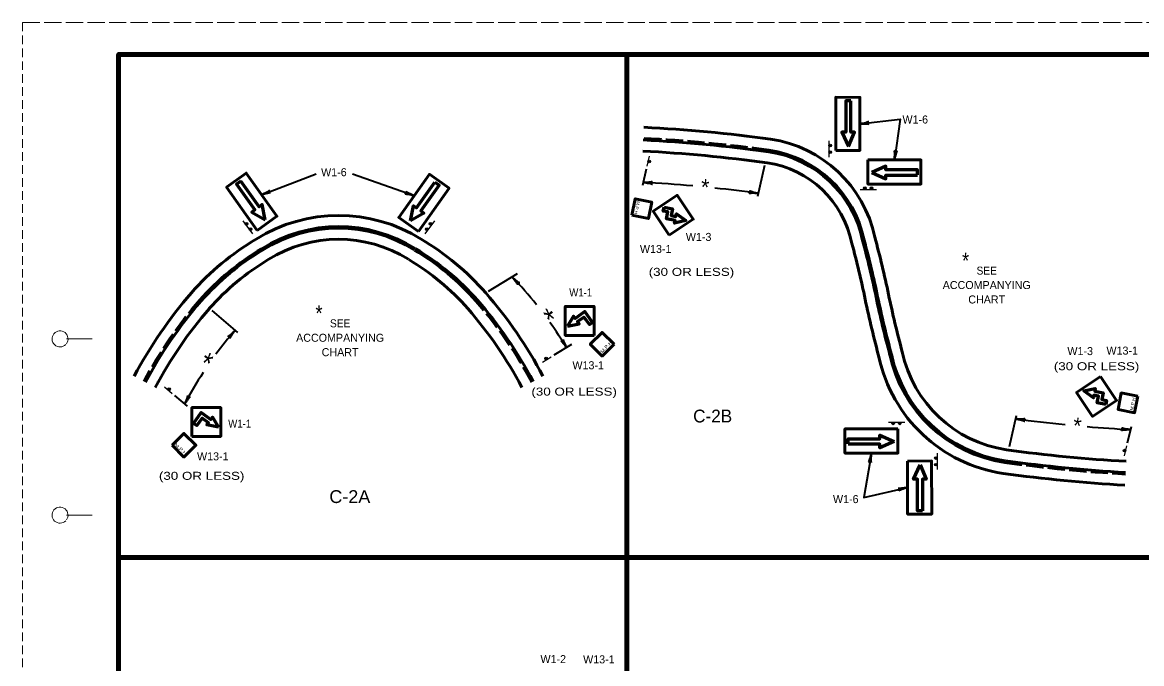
# Model space of a CAD drawing. Extents: x 464 to 1144, y -279 to 161.
# Drawn here: x 463.5 to 813.1, y -39.4 to 160.7 of the extents above; entities that cross this region are included whole.
import ezdxf
from ezdxf.enums import TextEntityAlignment as Align

# ---------------------------------------------------------------- set-up
doc = ezdxf.new("R2010")
doc.units = 0
doc.header["$LTSCALE"] = 0.9
doc.linetypes.add('LONG_DASHED', pattern=[7.5, 6, -1.5])
doc.linetypes.add('MEDIUM_DASHED', pattern=[4.5, 3, -1.5])
for name, color, linetype, lineweight in [('1', 7, 'Continuous', 53), ('4', 7, 'Continuous', 25), ('61', 7, 'Continuous', 35)]:
    doc.layers.add(name, color=color, linetype=linetype, lineweight=lineweight)

msp = doc.modelspace()

# ---------------------------------------------------------------- hatches: boundary and pattern name
at = {"layer": '4'}
for points in [[(715.8626, 122.6745, 1), (715.8645, 121.8545, 1)], [(715.8647, 120.6178, 1), (715.8666, 119.7978, 1)], [(659.2521, 116.9087, 1), (659.4393, 117.7071, 1)], [(726.2752, 108.9411, 1), (727.0952, 108.943, 1)], [(728.332, 108.9432, 1), (729.152, 108.9451, 1)], [(533.3359, 98.1674, 1), (533.8191, 97.5049, 1)], [(591.2676, 98.1674, 1), (590.7844, 97.5049, 1)], [(534.5457, 96.504, 1), (535.0288, 95.8415, 1)], [(590.0578, 96.504, 1), (589.5747, 95.8415, 1)], [(627.4637, 56.0541, 1), (626.761, 55.6315, 1)], [(509.6565, 46.0012, 1), (509.0378, 46.5394, 1)], [(735.0947, 35.5673, 1), (735.9147, 35.5654, 1)], [(737.1515, 35.5652, 1), (737.9715, 35.5633, 1)], [(748.8282, 25.1547, 1), (748.8263, 24.3347, 1)], [(807.8816, 27.4643, 1), (807.6944, 26.6659, 1)], [(748.8261, 23.0979, 1), (748.8241, 22.2779, 1)]]:
    msp.add_hatch(color=256, dxfattribs=at).paths.add_polyline_path(points)

# ---------------------------------------------------------------- linework, layer by layer
at = {"layer": '1', "linetype": 'MEDIUM_DASHED', "lineweight": 13}
msp.add_line((463.6014, 160.6914), (463.5414, -279.3486), dxfattribs=at)
at = {"layer": '1', "lineweight": 25}
for p, q in [((715.4487, 123.7593), (715.4536, 118.6594)), ((725.1904, 108.5272), (730.2903, 108.5321)), ((532.3637, 98.8023), (535.3632, 94.6776)), ((592.2397, 98.8023), (589.2403, 94.6776)), ((734.01, 35.9812), (739.1098, 35.9763)), ((749.2421, 26.2395), (749.2372, 21.1396))]:
    msp.add_line(p, q, dxfattribs=at)
at = {"layer": '1', "lineweight": 35}
for p, q in [((695.3234, 115.9904), (693.1251, 106.3838)), ((538.2521, 106.9252), (555.3213, 113.4585)), ((585.8831, 106.5906), (566.6638, 113.2964)), ((658.3847, 114.8627), (657.2233, 109.7872)), ((609.1322, 76.8122), (618.1346, 82.2924)), ((522.7017, 70.7537), (530.6912, 63.8805)), ((629.6453, 56.9163), (635.1277, 60.2541)), ((511.0613, 44.2794), (514.9683, 40.9185)), ((771.8102, 28.3825), (774.0086, 37.9892)), ((808.7489, 29.5102), (809.9103, 34.5858))]:
    msp.add_line(p, q, dxfattribs=at)
at = {"layer": '1'}
for points in [[(717.5883, 120.7626), (717.6047, 137.3176), (725.1504, 137.3101), (725.1339, 120.7551)], [(727.6082, 117.7915), (744.1632, 117.7751), (744.1556, 110.2294), (727.6007, 110.2458)], [(536.9214, 95.8039), (527.3011, 109.2768), (533.4419, 113.6617), (543.0622, 100.1887)], [(587.2138, 95.4693), (596.8341, 108.9422), (590.6933, 113.327), (581.0729, 99.8541)], [(653.9239, 100.4913), (654.9538, 105.6393), (660.1018, 104.6093), (659.0719, 99.4614)], [(665.564, 94.2816), (660.5722, 101.7703), (668.061, 106.7622), (673.0528, 99.2733)], [(642.1078, 63.0415), (642.1078, 72.0415), (633.1078, 72.0415), (633.1078, 63.0415)], [(648.3257, 60.2628), (644.6134, 63.9752), (640.9011, 60.2628), (644.6134, 56.5505)], [(800.279, 50.2433), (805.2708, 42.7546), (797.782, 37.7627), (792.7902, 45.2516)], [(811.9191, 44.0336), (810.8892, 38.8856), (805.7412, 39.9156), (806.7711, 45.0635)], [(516.5097, 31.5168), (516.5097, 40.5168), (525.5097, 40.5168), (525.5097, 31.5168)], [(510.2919, 28.7382), (514.0042, 32.4505), (517.7165, 28.7382), (514.0042, 25.0258)], [(737.0067, 33.8416), (720.4517, 33.8252), (720.4592, 26.2795), (737.0142, 26.2959)], [(739.9778, 23.8217), (739.9942, 7.2668), (747.5398, 7.2743), (747.5234, 23.8292)]]:
    msp.add_lwpolyline(points, close=True, dxfattribs=at)
at = {"layer": '1', "lineweight": 60}
for points in [[(722.2869, 136.2597), (720.6869, 136.2613), (720.6771, 126.4213), (719.4972, 126.4225), (721.5127, 121.9805)], [(721.5127, 121.9805), (723.477, 126.4186), (722.3171, 126.4197), (722.3269, 136.2597)], [(743.1053, 113.093), (743.1068, 114.6929), (733.2668, 114.7027), (733.2681, 115.8827), (728.8261, 113.8672)], [(728.8261, 113.8672), (733.2642, 111.9028), (733.2653, 113.0627), (743.1053, 113.0529)], [(531.7244, 111.1412), (530.4222, 110.2114), (536.1404, 102.2033), (535.1801, 101.5177), (539.4042, 99.0781)], [(539.4042, 99.0781), (538.4191, 103.8304), (537.4751, 103.1563), (531.7569, 111.1644)], [(584.731, 98.7434), (585.7161, 103.4958), (586.6601, 102.8217), (592.3782, 110.8297)], [(592.4108, 110.8065), (593.7129, 109.8768), (587.9947, 101.8687), (588.9551, 101.183), (584.731, 98.7434)], [(721.5096, 29.143), (721.508, 30.743), (731.3481, 30.7528), (731.3467, 31.9327), (735.7887, 29.9172)], [(735.7887, 29.9172), (731.3507, 27.9529), (731.3495, 29.1128), (721.5095, 29.103)], [(744.6762, 8.3246), (743.0763, 8.3231), (743.0665, 18.1631), (741.8866, 18.1618), (743.9021, 22.6038)], [(743.9021, 22.6038), (745.8663, 18.1657), (744.7065, 18.1646), (744.7164, 8.3246)]]:
    msp.add_lwpolyline(points, dxfattribs=at)
at = {"layer": '1', "lineweight": 35}
for points in [[(725.1422, 129.0326), (737.6984, 130.4947), (735.8857, 117.7833)], [(728.7367, 26.2877), (726.3143, 12.4871), (739.986, 15.5442)]]:
    msp.add_lwpolyline(points, dxfattribs=at)
at = {"layer": '1', "lineweight": 60}
for points in [[(663.9379, 103.0497), (666.6051, 102.5161), (666.1852, 100.4177), (667.6365, 100.1273), (667.8091, 100.9902), (670.786, 98.8445), (667.2206, 98.0485), (667.3932, 98.9114), (664.7261, 99.445), (665.1459, 101.5434), (663.6947, 101.8337)], [(633.8227, 65.9069), (637.4271, 66.5961), (636.9187, 67.3143), (638.9428, 68.7472), (640.6184, 66.3803), (641.6304, 67.0967), (639.2384, 70.4757), (636.2022, 68.3264), (635.6938, 69.0447)], [(801.9051, 41.4752), (799.2379, 42.0088), (799.6577, 44.1073), (798.2065, 44.3977), (798.0339, 43.5347), (795.057, 45.6804), (798.6224, 46.4764), (798.4498, 45.6135), (801.1169, 45.0799), (800.6971, 42.9815), (802.1483, 42.6912)], [(524.7948, 34.3822), (521.1905, 35.0714), (521.6989, 35.7897), (519.6748, 37.2225), (517.9992, 34.8556), (516.9872, 35.572), (519.3792, 38.9511), (522.4154, 36.8017), (522.9238, 37.52)]]:
    msp.add_lwpolyline(points, close=True, dxfattribs=at)
at = {"layer": '1'}
for centre, radius, start, end in [((634.4024, -331.7862), 460.3428, 82.15692, 87.10225), ((634.4024, -331.7862), 456.3718, 82.15692, 87.10226), ((691.5287, 85.5508), 39.116, 11.99785, 81.63245), ((634.4024, -331.7862), 452.8971, 82.15692, 87.10226), ((691.5287, 85.5508), 35.145, 11.64996, 81.63245), ((691.5287, 85.5508), 35.6413, 11.6977, 81.63245), ((691.5287, 85.5508), 31.6703, 11.27433, 81.63245), ((562.3017, 51.9301), 48.5338, 57.96316, 122.03684), ((562.3017, 51.9301), 45.0592, 57.96316, 122.14299), ((562.3017, 51.9301), 44.5628, 57.96316, 122.15944), ((579.3342, 20.9131), 83.8864, 120.66054, 138.68723), ((562.3017, 51.9301), 41.0881, 57.96316, 122.28625), ((545.2695, 20.9131), 83.8864, 41.31277, 59.33946), ((416.1583, 9.1855), 317.3692, 11.83276, 15.07823), ((416.1583, 9.1855), 320.8438, 11.83276, 15.07823), ((416.1583, 9.1855), 321.3402, 11.83276, 15.07823), ((416.1583, 9.1855), 324.8148, 11.83276, 15.07823), ((579.3342, 20.9131), 80.4117, 120.66054, 138.68723), ((579.3342, 20.9131), 79.9154, 120.66054, 138.68723), ((545.2695, 20.9131), 79.9154, 41.31277, 59.33946), ((545.2695, 20.9131), 80.4117, 41.31277, 59.33946), ((579.3342, 20.9131), 76.4407, 120.66054, 138.68723), ((545.2695, 20.9131), 76.4407, 41.31277, 59.33946), ((620.6515, -14.4496), 138.2677, 138.98345, 152.07981), ((620.6515, -14.4496), 134.2967, 138.98345, 152.07981), ((503.9523, -14.4496), 134.7931, 27.9202, 41.01655), ((503.9523, -14.4496), 138.2677, 27.9202, 41.01655), ((1051.9835, 142.3957), 332.2604, 191.83276, 195.07823), ((1051.9835, 142.3957), 328.7858, 191.83276, 195.07823), ((1051.9835, 142.3957), 328.2894, 191.83276, 195.07823), ((1051.9835, 142.3957), 324.8148, 191.83276, 195.07823), ((620.6515, -14.4496), 130.8221, 138.98345, 152.07981), ((503.9523, -14.4496), 130.8221, 27.9202, 41.01655), ((776.613, 66.0304), 46.5616, 191.99785, 261.63245), ((776.613, 66.0304), 43.087, 191.99785, 261.63245), ((776.613, 66.0304), 42.5906, 191.99785, 261.63245), ((776.613, 66.0304), 39.116, 191.99785, 261.63245), ((833.7393, 483.3673), 460.3428, 262.15692, 266.83409), ((833.7393, 483.3673), 463.8174, 262.15692, 266.83409), ((833.7393, 483.3673), 467.7884, 262.15692, 266.83409)]:
    msp.add_arc(centre, radius, start, end, dxfattribs=at)
at = {"layer": '1', "linetype": 'LONG_DASHED'}
for centre, radius, start, end in [((634.4024, -331.7862), 456.8681, 82.15692, 87.10226), ((620.6515, -14.4496), 134.7931, 138.98345, 152.07981), ((503.9523, -14.4496), 134.2967, 27.9202, 41.01655), ((833.7393, 483.3673), 464.3138, 262.15692, 266.83409)]:
    msp.add_arc(centre, radius, start, end, dxfattribs=at)
at = {"layer": '1', "lineweight": 35}
for centre, radius, start, end in [((632.6903, -341.4581), 452.8971, 84.90108, 86.86654), ((632.6903, -341.4581), 452.8971, 82.30307, 84.02449), ((530.4323, -2.8239), 120.283, 38.82535, 44.27763), ((530.4323, -2.8239), 120.283, 30.99169, 35.52584), ((620.6515, -14.4496), 120.283, 138.95611, 143.49026), ((620.6515, -14.4496), 120.283, 146.78976, 152.24204), ((834.4434, 485.8311), 452.8971, 262.30307, 264.26854), ((834.4434, 485.8311), 452.8971, 265.14513, 266.86654)]:
    msp.add_arc(centre, radius, start, end, dxfattribs=at)
at = {"layer": '1', "lineweight": 40}
for centre, major_axis, ratio, start_param, end_param in [((726.1941, 129.4332), (-1.7557, -0.3617), 0.122415, 0.89635335, 3.14159265), ((726.1941, 129.4332), (-1.7557, -0.3617), 0.122415, 0.89635335, 3.14159265), ((726.2796, 128.952), (-1.765, -0.0287), 0.07063, 3.14071475, 5.41810995), ((726.2796, 128.952), (-1.765, -0.0287), 0.07063, 3.14071475, 5.41810995), ((735.7662, 118.9026), (-0.0975, -1.7899), 0.122415, 0.89635335, 3.14159265), ((736.2533, 118.8627), (-0.4219, -1.7141), 0.07063, 3.14071475, 5.41810995), ((658.5537, 110.4894), (-1.7442, 0.2714), 0.07063, 3.14071475, 5.41810995), ((658.5537, 110.4894), (-1.7442, 0.2714), 0.07063, 3.14071475, 5.41810995), ((658.5511, 110.9782), (-1.7916, -0.0583), 0.122415, 0.89635335, 3.14159265), ((658.5511, 110.9782), (-1.7916, -0.0583), 0.122415, 0.89635335, 3.14159265), ((539.1724, 107.5734), (-1.6119, -0.7842), 0.122415, 0.89635335, 3.14159265), ((539.1724, 107.5734), (-1.6119, -0.7842), 0.122415, 0.89635335, 3.14159265), ((539.3742, 107.1282), (-1.7032, -0.4638), 0.07063, 3.14071475, 5.41810995), ((539.3742, 107.1282), (-1.7032, -0.4638), 0.07063, 3.14071475, 5.41810995), ((584.7618, 106.6892), (1.7375, -0.4408), 0.122415, 0.89635335, 3.14159265), ((584.8948, 107.1595), (1.6005, -0.7445), 0.07063, 3.14071475, 5.41810995), ((692.2298, 107.231), (1.7905, -0.0844), 0.122415, 0.89635335, 3.14159265), ((692.2661, 107.7184), (1.7171, -0.4093), 0.07063, 3.14071475, 5.41810995), ((617.1815, 80.2), (-1.1005, 1.3802), 0.07063, 3.14071475, 5.41810995), ((617.5104, 80.5616), (-1.3585, 1.1695), 0.122415, 0.89635335, 3.14159265), ((529.0378, 63.8265), (1.2858, 1.2094), 0.07063, 3.14071475, 5.41810995), ((529.0378, 63.8265), (1.2858, 1.2094), 0.07063, 3.14071475, 5.41810995), ((529.425, 63.5282), (1.0548, 1.4493), 0.122415, 0.89635335, 3.14159265), ((529.425, 63.5282), (1.0548, 1.4493), 0.122415, 0.89635335, 3.14159265), ((632.7452, 59.9046), (1.0533, -1.4504), 0.122415, 0.89635335, 3.14159265), ((633.1484, 60.1809), (0.7538, -1.5961), 0.07063, 3.14071475, 5.41810995), ((514.4739, 42.665), (-0.6935, -1.6529), 0.122415, 0.89635335, 3.14159265), ((514.9193, 42.4637), (-0.9735, -1.4725), 0.07063, 3.14071475, 5.41810995), ((774.8676, 36.6546), (-1.7171, 0.4093), 0.07063, 3.14071475, 5.41810995), ((774.9039, 37.142), (-1.7905, 0.0844), 0.122415, 0.89635335, 3.14159265), ((808.5825, 33.3948), (1.7916, 0.0583), 0.122415, 0.89635335, 3.14159265), ((808.5799, 33.8836), (1.7442, -0.2714), 0.07063, 3.14071475, 5.41810995), ((728.3345, 25.2207), (0.4767, 1.6996), 0.07063, 3.14071475, 5.41810995), ((728.3345, 25.2207), (0.4767, 1.6996), 0.07063, 3.14071475, 5.41810995), ((728.8202, 25.1652), (0.1549, 1.7858), 0.122415, 0.89635335, 3.14159265), ((728.8202, 25.1652), (0.1549, 1.7858), 0.122415, 0.89635335, 3.14159265), ((738.8463, 15.5062), (1.7524, 0.2119), 0.07063, 3.14071475, 5.41810995), ((738.9814, 15.0365), (1.7086, 0.5421), 0.122415, 0.89635335, 3.14159265)]:
    msp.add_ellipse(centre, major_axis=major_axis, ratio=ratio, start_param=start_param, end_param=end_param, dxfattribs=at)
at = {"layer": '4'}
for p, q in [((659.3216, 118.9569), (658.5908, 115.8415)), ((625.9473, 54.6755), (628.6897, 56.3246)), ((507.8774, 47.0185), (510.2919, 44.9184)), ((807.8121, 25.4161), (808.5428, 28.5315))]:
    msp.add_line(p, q, dxfattribs=at)
for centre in [(715.8635, 122.2645), (715.8657, 120.2078), (659.3457, 117.3079), (726.6852, 108.942), (728.742, 108.9442), (533.5775, 97.8361), (591.026, 97.8361), (534.7873, 96.1727), (589.8162, 96.1727), (627.1123, 55.8428), (509.3472, 46.2703), (735.5047, 35.5664), (737.5615, 35.5643), (748.8272, 24.7447), (807.788, 27.0651), (748.8251, 22.6879)]:
    msp.add_circle(centre, 0.41, dxfattribs=at)
at = {"layer": '61', "linetype": 'LONG_DASHED', "lineweight": 13}
msp.add_line((463.6014, 160.6914), (1143.6214, 160.6914), dxfattribs=at)
at = {"layer": '61', "lineweight": 158}
for p, q in [((652.3514, 150.6914), (652.3514, -139.3336)), ((1132.6414, -6.3086), (493.6014, -6.3086))]:
    msp.add_line(p, q, dxfattribs=at)
at = {"layer": '61', "lineweight": 13}
for p, q in [((477.3214, 61.9314), (485.3014, 61.9514)), ((477.3014, 6.9314), (485.3014, 6.9314))]:
    msp.add_line(p, q, dxfattribs=at)
at = {"layer": '61', "lineweight": 158}
msp.add_lwpolyline([(1132.6414, 150.6914), (493.6014, 150.6914), (493.6014, -269.3286)], dxfattribs=at)
at = {"layer": '61', "lineweight": 13}
for centre, end in [((475.2992, 61.9327), 316.23216), ((475.2992, 6.9327), 315.37577)]:
    msp.add_arc(centre, 2.5, 323.13009, end, dxfattribs=at)

# ---------------------------------------------------------------- texts
at = {"layer": '1'}
for s, height, p in [('W1-6', 2.5, (742.4093, 129.1422)), ('W1-6', 2.5, (560.8305, 112.6947)), ('W1-3', 2.5, (674.7473, 92.5032)), ('W13-1', 2.5, (661.3435, 88.7488)), ('ACCOMPANYING', 2.5, (764.7325, 77.4858)), ('CHART', 2.5, (764.7325, 72.9858)), ('ACCOMPANYING', 2.5, (562.7798, 61.0383)), ('W13-1', 2.5, (807.0493, 57.0275)), ('CHART', 2.5, (562.7797, 56.5383)), ('W1-3', 2.5, (793.9245, 56.8747)), ('W13-1', 2.5, (640.2545, 52.4571)), ('C-2B', 4, (679.1336, 35.8546)), ('W13-1', 2.5, (523.0147, 24.0314)), ('W1-6', 2.5, (720.7096, 10.6902)), ('W1-2', 2.5, (629.3452, -39.2366)), ('W13-1', 2.5, (643.6014, -39.3193))]:
    msp.add_text(s, height=height, dxfattribs=at).set_placement(p, align=Align.CENTER)
for p in [(675.1952, 106.9289), (791.4666, 32.4664)]:
    msp.add_text('*', height=5, rotation=354.585, dxfattribs=at).set_placement(p)
for s, height, rotation, width, p in [('M.P.H.', 1, 258.499, 1.1, (655.4112, 104.9856)), ('*', 5, 307.635, 1.7, (623.707, 69.0973)), ('M.P.H.', 1, 47.275, 1.25, (644.6765, 57.3672)), ('*', 5, 55.599, 1.55, (523.4682, 52.0955)), ('M.P.H.', 1, 78.499, 1.1, (810.4318, 39.5393)), ('M.P.H.', 1, 317.275, 1.25, (510.9551, 28.735))]:
    msp.add_text(s, height=height, rotation=rotation, dxfattribs=dict(at, width=width)).set_placement(p)
at = {"layer": '1', "width": 0.85}
for p in [(757.0308, 83.8469), (555.078, 67.3994)]:
    msp.add_text('*', height=5, dxfattribs=at).set_placement(p)
at = {"layer": '1'}
for s, height, width, p in [('(30 OR LESS)', 2.5, 1.25, (672.5133, 81.5977)), ('SEE', 2.5, 0.95, (764.7325, 81.9858)), ('W1-1', 2.5, 0.9, (637.9311, 75.1617)), ('SEE', 2.5, 0.95, (562.7797, 65.5383)), ('(30 OR LESS)', 2.5, 1.25, (799.0385, 52.1492)), ('(30 OR LESS)', 2.5, 1.25, (635.8759, 44.2333)), ('W1-1', 2.5, 0.9, (531.4145, 34.2218)), ('(30 OR LESS)', 2.5, 1.25, (519.5296, 17.953)), ('C-2A', 4, 1.05, (565.8102, 10.7142))]:
    msp.add_text(s, height=height, dxfattribs=dict(at, width=width)).set_placement(p, align=Align.CENTER)

doc.saveas('drawing.dxf')
